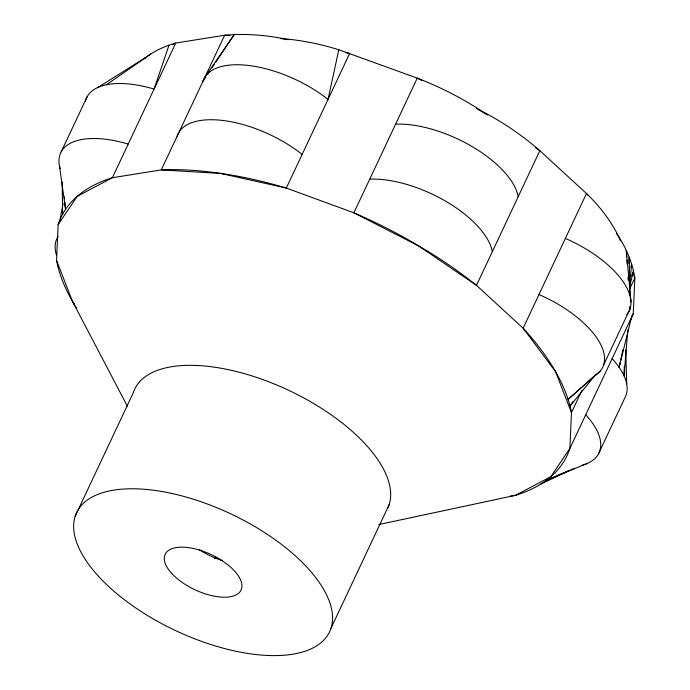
<?xml version="1.0" encoding="UTF-8"?>
<svg xmlns="http://www.w3.org/2000/svg" width="690" height="690" viewBox="0 0 690 690"><rect width="100%" height="100%" fill="white"/><g stroke="black" fill="none" stroke-linecap="round" stroke-linejoin="round"><path stroke-width="1.03" d="M624.295 366.209L624.045 375.878L627.822 330.105M628.935 263.658L629.202 257.267L629.815 294.897M127.452 406.384L72.493 301.427A279.657 128.314 25.6 0 1 56.554 260.406L58.15 224.578L60.418 219.774M629.599 285.237L631.609 264.141L631.031 267.272M60.142 219.273L63.075 203.395M622.923 349.709L619.137 367.365L630.927 319.47M143.003 59.625A279.657 146.306 42.7 0 1 169.024 45.178L175.743 43.056L224.664 35.225A279.657 199.746 50.1 0 1 283.987 38.752A279.657 229.356 49.6 0 1 338.799 49.749L328.035 99.403A83.421 38.519 25.2 0 0 251.514 65.852A83.421 38.519 25.2 0 0 203.007 81.239L205.956 76.84M629.599 286.497L633.489 271.041L631.591 276.017M169.024 45.178L154.094 89.07A83.421 38.519 25.2 0 0 85.379 101.327M61.22 151.809L87.095 96.816M75.184 516.224L133.274 392.774A139.829 64.567 25.2 0 1 284.254 388.272A139.829 64.567 25.2 0 1 388.004 507.659M214.754 558.693L215.668 556.752M331.045 628.159L389.134 504.709M581.886 390.497L571.475 412.62L569.871 448.448L550.836 476.652L515.654 495.299L378.862 524.538M629.452 289.412L634.852 277.949A279.657 157.355 4.5 0 0 618.904 236.929A279.657 201.049 -15.9 0 0 586.5 193.528L539.847 150.687A279.657 231.874 7.6 0 0 482.129 111.332A279.657 224.535 22.2 0 0 417.26 78.142L338.799 49.749M603.629 364.984L630.039 308.87L630.005 306.722M598.489 453.891L624.899 397.776A83.421 38.519 25.2 0 0 612.125 358.671M572.907 401.554L570.018 406.074L594.875 375.593A83.421 38.519 25.2 0 0 538.976 294.527M207.725 74.201L209.484 71.562M211.847 68.043L214.202 64.524M215.961 61.884L234.221 34.621L206.207 75.296M631.462 316.425L633.248 313.778L634.852 277.949L633.679 274.948M594.875 375.593L568.077 399.398L600.369 370.892M106.467 84.749L150.877 53.932M97.98 87.406L145.53 57.632M172.888 44.565L175.743 43.056L112.367 177.727A279.657 132.075 27.5 0 0 77.194 196.383L58.15 224.578A279.657 129.418 26.3 0 1 77.194 196.383L112.367 177.727L161.287 169.895A279.657 135.525 26.7 0 1 220.619 173.423L286.307 188.06L353.892 212.813A272.559 131.523 25.1 0 1 408.428 239.861L429.102 252.083A272.559 132.972 24.5 0 1 476.48 285.358L523.132 328.199A279.657 130.35 24.8 0 1 555.536 371.599L571.475 412.62A279.657 128.754 25.4 0 0 555.536 371.599L523.132 328.199L586.5 193.528L587.777 195.227M540.77 484.07L574.33 468.217M563.549 472.805L546.023 480.507L587.604 463.292M565.49 471.943L567.439 471.089M510.341 496.153L515.654 495.299A279.657 132.075 27.5 0 0 550.836 476.652A279.657 129.418 26.3 0 0 569.871 448.448L633.248 313.778A279.657 123.984 54.2 0 1 630.073 321.281M229.96 35.535L224.664 35.225L161.287 169.895L220.619 173.423A279.657 136.758 26.2 0 1 286.307 188.06L349.683 53.389L345.509 52.457M280.813 38.562L288.161 39.675M422.03 80.583L417.26 78.142L353.892 212.813L418.752 246.002L476.48 285.358L539.847 150.687L535.414 147.66M476.402 108.399L487.45 114.963M616.368 233.531L618.904 236.929L620.457 240.931M73.131 302.28L74.399 303.98M56.554 260.406L72.493 301.427A279.657 130.35 24.8 0 0 76.788 308.585M59.435 165.635L65.559 209.355L64.843 202.015M64.334 196.771L64.532 198.875M630.962 301.944L626.287 250.436L626.692 256.809M626.9 260.001L627.167 264.244M627.986 277.001L628.193 280.183M629.901 306.748L630.039 308.87M625.778 349.899L626.675 383.942M62.186 182.229L62.617 214.193M585.715 414.785A83.421 38.519 25.2 0 1 582.153 465.233M565.377 238.412A83.421 38.519 25.2 0 1 626.779 314.778M395.612 124.157A83.421 38.519 25.2 0 1 472.616 146.849A83.421 38.519 25.2 0 1 518.199 196.693M222.197 560.513A41.952 19.372 25.2 0 1 199.626 549.835M369.737 179.15A83.421 38.519 25.2 0 1 446.741 201.842A83.421 38.519 25.2 0 1 492.324 251.686M177.132 136.232A83.421 38.519 25.2 0 1 225.639 120.845A83.421 38.519 25.2 0 1 302.151 154.388M60.151 168.593A83.421 38.519 25.2 0 1 128.211 144.055M56.589 255.378A83.421 38.519 25.2 0 1 58.176 236.368M98.549 576.348A139.829 64.567 25.2 0 0 321.523 642.261A139.829 64.567 25.2 0 0 189.258 497.964A139.829 64.567 25.2 0 0 98.549 576.348M171.741 573.442A41.952 19.372 25.2 0 0 238.637 593.21A41.952 19.372 25.2 0 0 198.953 549.921A41.952 19.372 25.2 0 0 171.741 573.442"/></g></svg>
